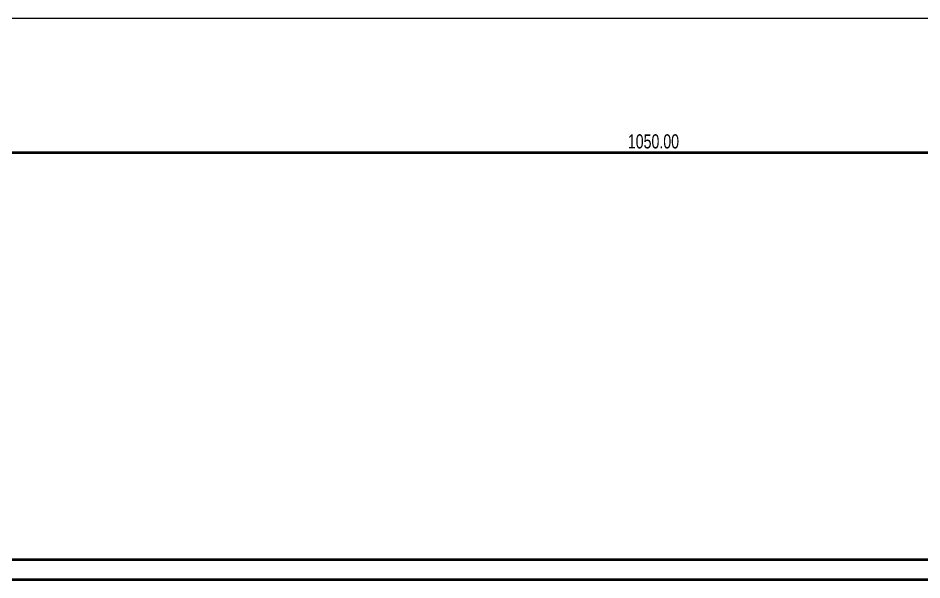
# Model space of a CAD drawing. Header units: millimetres. Extents: x 10 to 1179, y 5 to 836.
# Drawn here: x 428.8 to 652.5, y 5 to 144.2 of the extents above; entities that cross this region are included whole.
import ezdxf

# ---------------------------------------------------------------- set-up
doc = ezdxf.new("R2010")
doc.units = ezdxf.units.MM
doc.layers.add('SLD-0', color=179, linetype='Continuous', lineweight=50)
doc.styles.add('SLDTEXTSTYLE3', font='TXT', dxfattribs={"width": 0.75})
doc.dimstyles.new('SLDDIMSTYLE0', dxfattribs={"dimtxt": 3.5, "dimasz": 3.302, "dimexe": 0, "dimexo": 0.0625, "dimgap": 0.875, "dimtad": 1, "dimrnd": 1e-09, "dimzin": 4, "dimdsep": 46, "dimtxsty": 'SLDTEXTSTYLE3', "dimsah": 1, "dimcen": 0.09, "dimadec": 0, "dimazin": 1, "dimtfac": 1, "dimtofl": 0, "dimtmove": 0, "dimatfit": 3, "dimfxl": 0, "dimfrac": 2, "dimtolj": 1, "dimtzin": 12, "dimarcsym": 0})

# ---------------------------------------------------------------- blocks, each defined once
blk = doc.blocks.new('_D')
at = {"layer": 'SLD-0'}
for p, q in [((67.14, 143.23), (67.14, 109.92)), ((1117.14, 143.23), (1117.14, 109.92)), ((67.14, 110.92), (1117.14, 110.92))]:
    blk.add_line(p, q, dxfattribs=at)
for points in [[(67.14, 110.92), (70.44, 110.41), (70.44, 111.42)], [(1117.14, 110.92), (1113.83, 111.42), (1113.83, 110.41)]]:
    blk.add_solid(points, dxfattribs=at)
at = {"layer": 'SLD-0', "insert": (579.7, 115.43), "char_height": 3.5, "attachment_point": 1, "style": 'SLDTEXTSTYLE3'}
blk.add_mtext('1050.00', dxfattribs=at)

msp = doc.modelspace()

# ---------------------------------------------------------------- linework, layer by layer
at = {"color": 7, "linetype": 'Continuous', "lineweight": 25}
msp.add_line((67.135, 144.227), (1117.135, 144.227), dxfattribs=at)
at = {"layer": 'SLD-0'}
for p, q in [((1173.965, 10.035), (14.965, 10.035)), ((1178.965, 5.035), (9.965, 5.035))]:
    msp.add_line(p, q, dxfattribs=at)

# ---------------------------------------------------------------- dimensions: what is measured, and where the dimension line sits
dim = msp.add_linear_dim(base=(1117.135, 110.916), p1=(67.135, 144.227), p2=(1117.135, 144.227), angle=0, dimstyle='SLDDIMSTYLE0', dxfattribs=at)
dim.commit()
dim.dimension.update_dxf_attribs({"geometry": '_D', "text_midpoint": (588.104, 110.916), "dimtype": 160})

doc.saveas('drawing.dxf')
